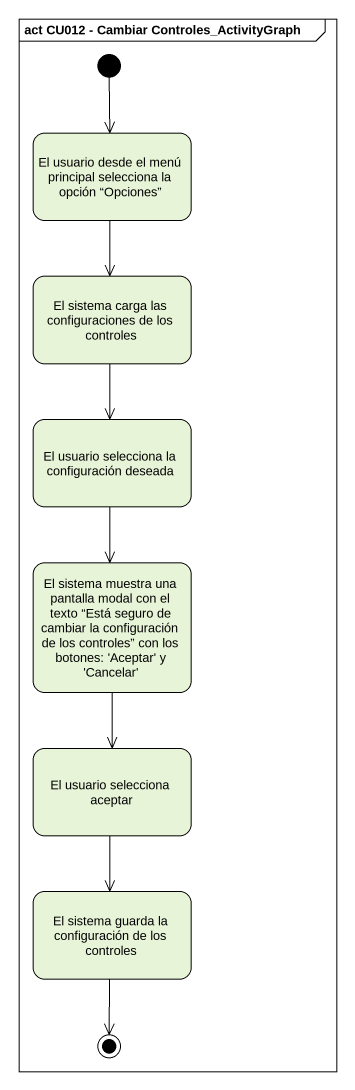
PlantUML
@startuml
mainframe act CU012 - Cambiar Controles_ActivityGraph
hide empty description
state "El usuario desde el menú principal selecciona la opción “Opciones”" as El_usuario_desde_el_menú
state "El sistema carga las configuraciones de los controles" as El_sistema_carga_las
state "El usuario selecciona la configuración deseada" as El_usuario_selecciona_la
state "El sistema muestra una pantalla modal con el texto “Está seguro de cambiar la configuración de los controles” con los botones: 'Aceptar' y 'Cancelar'" as El_sistema_muestra_una
state "El usuario selecciona aceptar" as El_usuario_selecciona
state "El sistema guarda la configuración de los controles" as El_sistema_guarda_la
[*] --> El_usuario_desde_el_menú
El_usuario_desde_el_menú --> El_sistema_carga_las
El_sistema_carga_las --> El_usuario_selecciona_la
El_usuario_selecciona_la --> El_sistema_muestra_una
El_sistema_muestra_una --> El_usuario_selecciona
El_usuario_selecciona --> El_sistema_guarda_la
El_sistema_guarda_la --> [*]
@enduml
